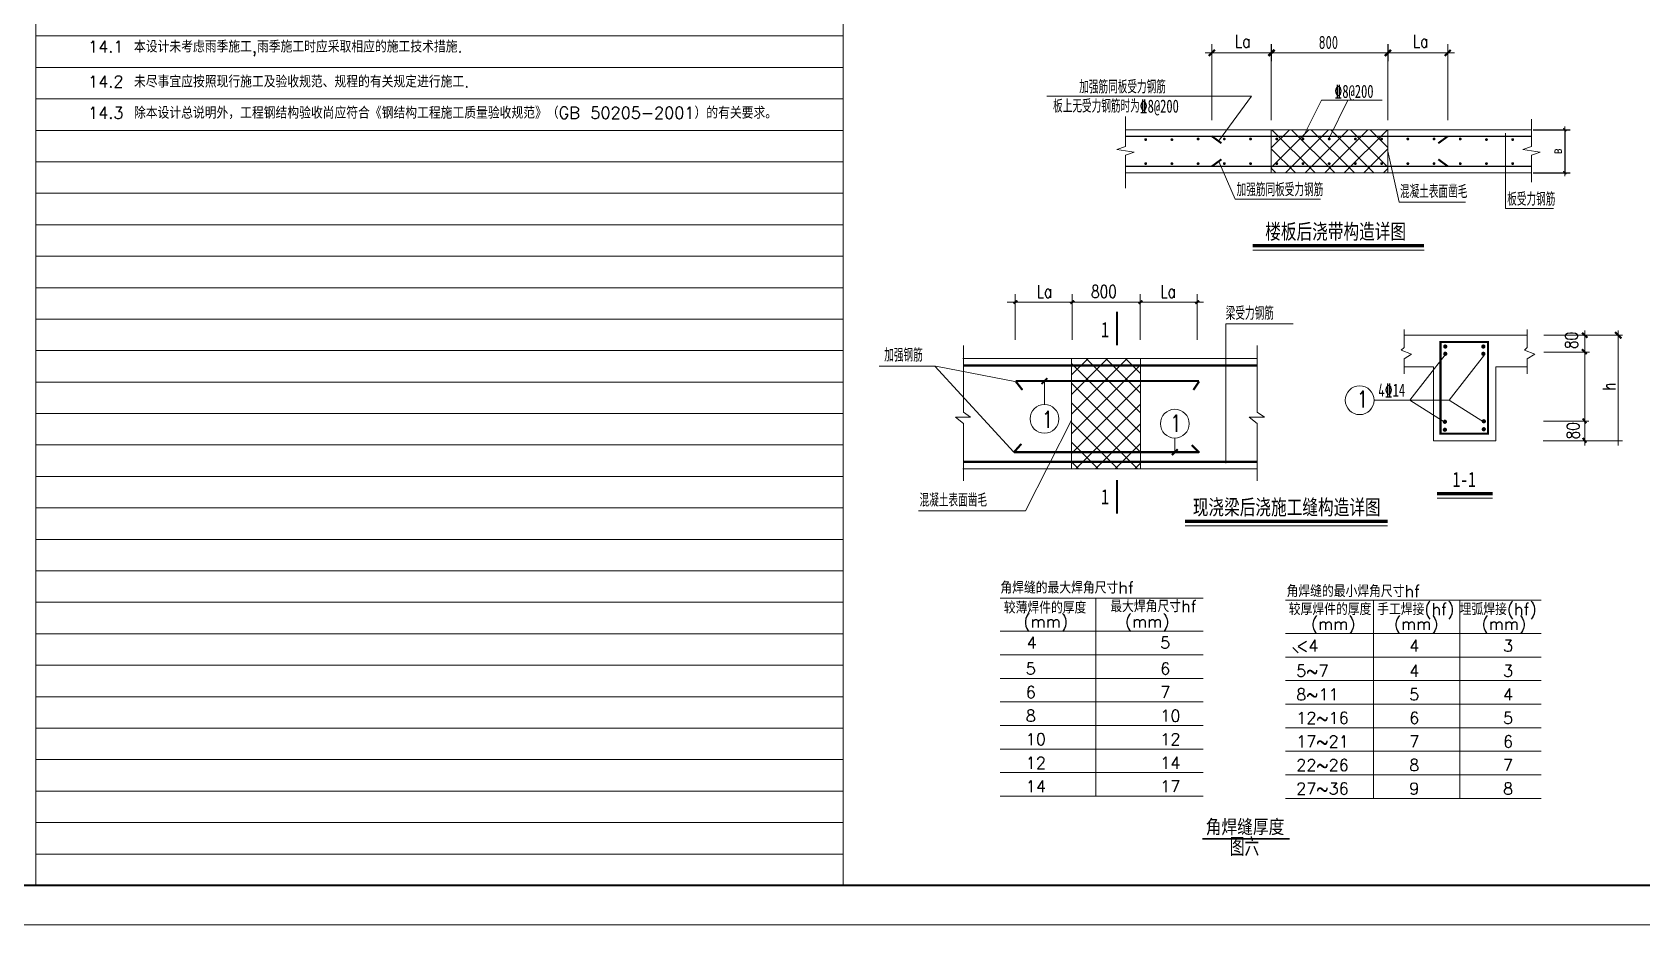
# Model space of a CAD drawing. Header units: millimetres. Extents: x 19781 to 898973, y -947928 to -267362.
# Drawn here: x 121412 to 162350, y -309362 to -286666 of the extents above; entities that cross this region are included whole.
import ezdxf
from ezdxf.enums import TextEntityAlignment as Align

# ---------------------------------------------------------------- set-up
doc = ezdxf.new("R2010")
doc.units = ezdxf.units.MM
doc.header["$LTSCALE"] = 100
doc.header["$PDSIZE"] = -5
doc.layers.get('0').update_dxf_attribs({"lineweight": 18})
doc.layers.get('Defpoints').update_dxf_attribs({"lineweight": 18})
for name, color, linetype, lineweight in [('1', 7, 'Continuous', 18), ('120', 7, 'Continuous', 18), ('AXIS', 3, 'Continuous', 18), ('BORDER', 7, 'Continuous', 18), ('DIM', 3, 'Continuous', 18), ('K', 64, 'Continuous', 18), ('PUB_TEXT', 7, 'Continuous', 18), ('STAIR', 6, 'Continuous', 18), ('TEXT', 7, 'Continuous', 18), ('水平钢筋', 7, 'Continuous', 18)]:
    doc.layers.add(name, color=color, linetype=linetype, lineweight=lineweight)
doc.styles.add('-宋体', font='')
doc.styles.add('10', font='txt.shx', dxfattribs={"width": 0.7, "bigfont": 'hztxt.shx'})
doc.styles.add('dim_font', font='simplex.shx', dxfattribs={"width": 0.8, "bigfont": 'gbcbig.shx'})
doc.styles.get("Standard").update_dxf_attribs({"font": 'tssdeng.shx', "bigfont": 'hztxt.shx'})
doc.styles.add('TSSD_Norm', font='tssdeng.shx', dxfattribs={"bigfont": 'hztxt.shx'})
doc.styles.add('TSSD_REIN', font='tssdeng.shx', dxfattribs={"width": 0.7, "bigfont": 'hztxt.shx'})
doc.styles.get('-宋体').set_extended_font_data('宋体')
doc.dimstyles.new('dimn', dxfattribs={"dimtxt": 300, "dimasz": 1, "dimexe": 250, "dimexo": 300, "dimgap": 150, "dimtad": 1, "dimdec": 0, "dimzin": 0, "dimdsep": 46, "dimtxsty": 'dim_font', "dimblk": '_CAXARROW', "dimcen": 1, "dimdle": 2, "dimclrt": 7, "dimadec": 1, "dimazin": 0, "dimtfac": 1, "dimtdec": 0, "dimtix": 1, "dimtmove": 2, "dimatfit": 3, "dimfxl": 1, "dimtolj": 1, "dimtzin": 0, "dimarcsym": 0})

# ---------------------------------------------------------------- blocks, each defined once
blk = doc.blocks.new('_DIMX')
blk.add_line((-150, 0), (150, 0))
blk.add_lwpolyline([(-70, -70, 50, 50, 0), (70, 70, 50, 50, 0)], format="xyseb")
blk = doc.blocks.new('*X1866')
at = {"layer": 'AXIS', "color": 0, "lineweight": -2, "transparency": 16777216}
for p, q in [((159585, -289145), (160529, -289145)), ((160390, -289146), (160390, -290242)), ((159585, -290242), (160529, -290242))]:
    blk.add_line(p, q, dxfattribs=at)
at = {"layer": 'AXIS', "color": 0, "lineweight": -2, "transparency": 16777216, "xscale": 0.5555611100013194, "yscale": 0.5555611100013194, "zscale": 0.5555611100013194}
for p, rotation in [((160390, -289145), 90), ((160390, -290242), 270)]:
    blk.add_blockref('_DIMX', p, dxfattribs=dict(at, rotation=rotation))
at = {"layer": 'AXIS', "color": 7, "transparency": 16777216, "insert": (160223, -289694), "char_height": 167, "width": 266.67, "attachment_point": 5, "rotation": 90, "style": 'dim_font'}
blk.add_mtext('B', dxfattribs=at)
blk = doc.blocks.new('_CAXARROW')
blk.add_hatch(color=0).paths.add_polyline_path([(0, 0), (-1, 0.125), (-1, -0.125)], flags=0)

msp = doc.modelspace()

# ---------------------------------------------------------------- hatches: boundary and pattern name
h = msp.add_hatch()
h.set_pattern_fill('HOLE_MATETIEL', color=256, style=0, pattern_type=0)
h.set_pattern_definition([(45, (0, 0), (-249.45405, 249.45405), []), (135, (0, 0), (-249.45405, -249.45405), [])])
h.paths.add_polyline_path([(155889.91, -289311.85), (155889.91, -289145.18), (152926.92, -289145.18), (152926.92, -289311.85)], flags=0)
h.paths.add_polyline_path([(152926.92, -289311.85), (152926.92, -290075.81), (155889.91, -290075.81), (155889.91, -289311.85)], flags=0)
edge = h.paths.add_edge_path(flags=0)
edge.add_arc((154398.79, -289381.11), 18.06, 0, 180, ccw=False)
edge.add_arc((154398.79, -289381.11), 18.06, -180, 0, ccw=False)
edge = h.paths.add_edge_path(flags=0)
edge.add_arc((154398.79, -290006.55), 18.06, 180, 360, ccw=False)
edge.add_arc((154398.79, -290006.55), 18.06, 0, 180, ccw=False)
edge = h.paths.add_edge_path(flags=0)
edge.add_arc((153732.11, -289381.11), 18.06, 180, 360, ccw=False)
edge.add_arc((153732.11, -289381.11), 18.06, 0, 180, ccw=False)
edge = h.paths.add_edge_path(flags=0)
edge.add_arc((153732.11, -290006.55), 18.06, 180, 360, ccw=False)
edge.add_arc((153732.11, -290006.55), 18.06, 0, 180, ccw=False)
edge = h.paths.add_edge_path(flags=0)
edge.add_arc((155065.46, -289381.11), 18.06, 0, 180, ccw=False)
edge.add_arc((155065.46, -289381.11), 18.06, 180, 360, ccw=False)
edge = h.paths.add_edge_path(flags=0)
edge.add_arc((155065.46, -290006.55), 18.06, 0, 180, ccw=False)
edge.add_arc((155065.46, -290006.55), 18.06, 180, 360, ccw=False)
edge = h.paths.add_edge_path(flags=0)
edge.add_arc((153065.44, -289381.11), 18.06, 180, 360, ccw=False)
edge.add_arc((153065.44, -289381.11), 18.06, 0, 180, ccw=False)
edge = h.paths.add_edge_path(flags=0)
edge.add_arc((153065.44, -290006.55), 18.06, 180, 360, ccw=False)
edge.add_arc((153065.44, -290006.55), 18.06, 0, 180, ccw=False)
edge = h.paths.add_edge_path(flags=0)
edge.add_arc((155732.13, -289381.11), 18.06, 0, 180, ccw=False)
edge.add_arc((155732.13, -289381.11), 18.06, -180, 0, ccw=False)
edge = h.paths.add_edge_path(flags=0)
edge.add_arc((155732.13, -290006.55), 18.06, 0, 180, ccw=False)
edge.add_arc((155732.13, -290006.55), 18.06, 180, 360, ccw=False)
h.paths.add_polyline_path([(155889.91, -290242.48), (155889.91, -290075.81), (152926.92, -290075.81), (152926.92, -290242.48)], flags=0)
h = msp.add_hatch()
h.set_pattern_fill('HOLE_MATETIEL', color=256, style=0, pattern_type=0)
h.set_pattern_definition([(45, (0, 0), (-249.5663, 249.5663), []), (135, (0, 0), (-249.5663, -249.5663), [])])
h.paths.add_polyline_path([(149599.27, -294964.39), (147848.11, -294964.39), (147848.11, -295140.07), (149599.27, -295140.07)], flags=0)
h.paths.add_polyline_path([(149599.27, -295140.07), (147848.11, -295140.07), (147848.11, -295535.34), (149599.27, -295535.34)], flags=0)
h.paths.add_polyline_path([(149599.27, -295535.34), (147848.11, -295535.34), (147848.11, -297344.28), (149599.27, -297344.28)], flags=0)
h.paths.add_polyline_path([(149599.27, -297344.28), (147848.11, -297344.28), (147848.11, -297590.63), (149599.27, -297590.63)], flags=0)
h.paths.add_polyline_path([(149599.27, -297590.63), (147848.11, -297590.63), (147848.11, -297766.31), (149599.27, -297766.31)], flags=0)

# ---------------------------------------------------------------- linework, layer by layer
at = {"color": 0, "linetype": 'ByBlock'}
for p, q in [((151414.59, -288903.51), (151414.59, -286971.64)), ((152926.92, -288903.51), (152926.92, -286965.9)), ((152933.77, -287404.61), (152933.77, -286971.64)), ((155889.91, -288903.51), (155889.91, -286971.64)), ((155896.76, -287404.61), (155896.76, -286971.64)), ((157415.94, -288903.51), (157415.94, -286971.64)), ((152925.81, -287188.12), (151247.93, -287188.12)), ((152934.88, -287193.86), (155895.65, -287193.86)), ((155891.02, -287193.86), (157580.92, -287193.86)), ((152926.92, -288903.51), (152926.92, -287967.2)), ((155889.91, -288903.51), (155889.91, -287967.2))]:
    msp.add_line(p, q, dxfattribs=at)
for p, q in [((153714.81, -289381.11), (154199.77, -288390.08)), ((154199.77, -288390.08), (155745.59, -288390.08)), ((154387.09, -289381.11), (154872.04, -288390.08)), ((155889.91, -289693.83), (156176.92, -290991.51)), ((145096.8, -294629.6), (145096.8, -296329.14)), ((152570.97, -294629.6), (152570.97, -296329.14)), ((157351.27, -294869.3), (156450.9, -296024.9)), ((158351.81, -294869.3), (157451.44, -296024.9)), ((147157.45, -295958.19), (147157.45, -295535.34)), ((147157.45, -296132.52), (147157.45, -295913.46)), ((145096.8, -296329.14), (145279.7, -296451.01)), ((152570.97, -296329.14), (152753.87, -296451.01)), ((157451.44, -296024.9), (155539.61, -296024.9)), ((157351.27, -296586.7), (156450.9, -296024.9)), ((158351.81, -296586.7), (157451.44, -296024.9)), ((145279.7, -296451.01), (144893.57, -296451.01)), ((144893.57, -296451.01), (145096.8, -296613.51)), ((145096.8, -296613.51), (145096.8, -298074.76)), ((152367.74, -296451.01), (152570.97, -296613.51)), ((152753.87, -296451.01), (152367.74, -296451.01)), ((152570.97, -296613.51), (152570.97, -298074.76)), ((150471.13, -296985.86), (150471.13, -297344.28)), ((146032.32, -301053.19), (151194.62, -301053.19)), ((148462.71, -301053.19), (148462.71, -306090.17)), ((153290.86, -301110.26), (159789.5, -301110.26)), ((155526.04, -301110.26), (155526.04, -306147.25)), ((157721.37, -301110.26), (157721.37, -306147.25)), ((146032.32, -301898.91), (151194.62, -301898.91)), ((153290.86, -301955.99), (159789.5, -301955.99)), ((146032.32, -302497.66), (151194.62, -302497.66)), ((153476.85, -302315.11), (153609.45, -302447.59)), ((153290.86, -302554.74), (159789.5, -302554.74)), ((146032.32, -303096.41), (151194.62, -303096.41)), ((153290.86, -303153.49), (159789.5, -303153.49)), ((146032.32, -303695.16), (151194.62, -303695.16)), ((153290.86, -303752.24), (159789.5, -303752.24)), ((146032.32, -304293.92), (151194.62, -304293.92)), ((153290.86, -304350.99), (159789.5, -304350.99)), ((146032.32, -304892.67), (151194.62, -304892.67)), ((146032.32, -304892.67), (151194.62, -304892.67)), ((153290.86, -304949.75), (159789.5, -304949.75)), ((153290.86, -304949.75), (159789.5, -304949.75)), ((146032.32, -305491.42), (151194.62, -305491.42)), ((153290.86, -305548.5), (159789.5, -305548.5)), ((146032.32, -306090.17), (151194.62, -306090.17)), ((153290.86, -306147.25), (159789.5, -306147.25))]:
    msp.add_line(p, q)
for points in [[(149217.62, -289311.85, 33.33, 33.33, 0), (159542.17, -289311.85, 33.33, 33.33, 0)], [(151416.28, -289311.85, 50, 50, 0), (151658.3, -289489.03, 50, 50, 0)], [(157415.94, -289311.85, 50, 50, 0), (157173.92, -289489.03, 50, 50, 0)], [(149217.62, -290075.81, 33.33, 33.33, 0), (159542.17, -290075.81, 33.33, 33.33, 0)], [(151074.68, -290075.81, 33.33, 33.33, 0), (157742.15, -290075.81, 33.33, 33.33, 0)], [(151416.28, -290075.81, 50, 50, 0), (151658.3, -289898.63, 50, 50, 0)], [(157415.94, -290075.81, 50, 50, 0), (157173.92, -289898.63, 50, 50, 0)], [(149003.04, -298908.38, 53.36, 53.36, 0), (149003.04, -298051.43, 53.36, 53.36, 0)], [(151169.4, -307175.97, 47.99, 47.99, 0), (153394.73, -307175.97, 47.99, 47.99, 0)]]:
    msp.add_lwpolyline(points, format="xyseb")
at = {"layer": '1', "color": 3, "linetype": 'Continuous'}
for p, q in [((147220.2, -288294.67), (152422.81, -288294.67)), ((151582.8, -289433.75), (152422.81, -288294.67)), ((149217.62, -288811.84), (149217.62, -289569.58)), ((159542.17, -288877.12), (159542.17, -289569.58)), ((149217.62, -289145.18), (159542.17, -289145.18)), ((152926.92, -289145.18), (152926.92, -290242.48)), ((155889.91, -289145.18), (155889.91, -290242.48)), ((158883.7, -289234.77), (158883.7, -291149.63)), ((149217.62, -289569.58), (148995.4, -289647.36)), ((148995.4, -289647.36), (149439.85, -289714.02)), ((149439.85, -289714.02), (149217.62, -289791.8)), ((149217.62, -289791.8), (149217.62, -290635.35)), ((159542.17, -289569.58), (159319.95, -289647.36)), ((159319.95, -289647.36), (159764.4, -289714.02)), ((159764.4, -289714.02), (159542.17, -289791.8)), ((159542.17, -289791.8), (159542.17, -290483.04)), ((149217.62, -290242.48), (152371.36, -290242.48)), ((151588.91, -289949.43), (152003.68, -290907.96)), ((152371.36, -290242.48), (159542.17, -290242.48)), ((152003.68, -290907.96), (154176.07, -290907.96)), ((158883.7, -291149.63), (160100.2, -291149.63))]:
    msp.add_line(p, q, dxfattribs=at)
for points in [[(149714.02, -289396.17, 36.11, 36.11, 1), (149750.13, -289396.17, 36.11, 36.11, 1)], [(150380.69, -289396.17, 36.11, 36.11, 1), (150416.8, -289396.17, 36.11, 36.11, 1)], [(151047.36, -289381.11, 36.11, 36.11, 1), (151083.48, -289381.11, 36.11, 36.11, 1)], [(151714.04, -289381.11, 36.11, 36.11, 1), (151750.15, -289381.11, 36.11, 36.11, 1)], [(152380.71, -289381.11, 36.11, 36.11, 1), (152416.82, -289381.11, 36.11, 36.11, 1)], [(153047.38, -289381.11, 36.11, 36.11, 1), (153083.5, -289381.11, 36.11, 36.11, 1)], [(153714.06, -289381.11, 36.11, 36.11, 1), (153750.17, -289381.11, 36.11, 36.11, 1)], [(154380.73, -289381.11, 36.11, 36.11, 1), (154416.84, -289381.11, 36.11, 36.11, 1)], [(155047.4, -289381.11, 36.11, 36.11, 1), (155083.52, -289381.11, 36.11, 36.11, 1)], [(155714.08, -289381.11, 36.11, 36.11, 1), (155750.19, -289381.11, 36.11, 36.11, 1)], [(156380.75, -289381.11, 36.11, 36.11, 1), (156416.86, -289381.11, 36.11, 36.11, 1)], [(157047.42, -289381.11, 36.11, 36.11, 1), (157083.54, -289381.11, 36.11, 36.11, 1)], [(157714.1, -289381.11, 36.11, 36.11, 1), (157750.21, -289381.11, 36.11, 36.11, 1)], [(158380.77, -289396.17, 36.11, 36.11, 1), (158416.88, -289396.17, 36.11, 36.11, 1)], [(159047.44, -289396.17, 36.11, 36.11, 1), (159083.56, -289396.17, 36.11, 36.11, 1)], [(149714.02, -290006.55, 36.11, 36.11, 1), (149750.13, -290006.55, 36.11, 36.11, 1)], [(150380.69, -290006.55, 36.11, 36.11, 1), (150416.8, -290006.55, 36.11, 36.11, 1)], [(151047.36, -290006.55, 36.11, 36.11, 1), (151083.48, -290006.55, 36.11, 36.11, 1)], [(151714.04, -290006.55, 36.11, 36.11, 1), (151750.15, -290006.55, 36.11, 36.11, 1)], [(152380.71, -290006.55, 36.11, 36.11, 1), (152416.82, -290006.55, 36.11, 36.11, 1)], [(153047.38, -290006.55, 36.11, 36.11, 1), (153083.5, -290006.55, 36.11, 36.11, 1)], [(153714.06, -290006.55, 36.11, 36.11, 1), (153750.17, -290006.55, 36.11, 36.11, 1)], [(154380.73, -290006.55, 36.11, 36.11, 1), (154416.84, -290006.55, 36.11, 36.11, 1)], [(155047.4, -290006.55, 36.11, 36.11, 1), (155083.52, -290006.55, 36.11, 36.11, 1)], [(155714.08, -290006.55, 36.11, 36.11, 1), (155750.19, -290006.55, 36.11, 36.11, 1)], [(156380.75, -290006.55, 36.11, 36.11, 1), (156416.86, -290006.55, 36.11, 36.11, 1)], [(157047.42, -290006.55, 36.11, 36.11, 1), (157083.54, -290006.55, 36.11, 36.11, 1)], [(157714.1, -290006.55, 36.11, 36.11, 1), (157750.21, -290006.55, 36.11, 36.11, 1)], [(158380.77, -290006.55, 36.11, 36.11, 1), (158416.88, -290006.55, 36.11, 36.11, 1)], [(159047.44, -290006.55, 36.11, 36.11, 1), (159083.56, -290006.55, 36.11, 36.11, 1)]]:
    msp.add_lwpolyline(points, format="xyseb", close=True, dxfattribs=at)
at = {"layer": '120', "color": 7}
msp.add_lwpolyline([(149003.04, -294632, 53.36, 53.36, 0), (149003.04, -293775.06, 53.36, 53.36, 0)], format="xyseb", dxfattribs=at)
at = {"layer": 'BORDER'}
msp.add_lwpolyline([(97808.69, -309362), (97808.69, -267362), (172108.69, -267362), (172108.69, -309362)], close=True, dxfattribs=at)
msp.add_lwpolyline([(100308.69, -308362, 50, 50, 0), (100308.69, -268362, 50, 50, 0), (171108.69, -268362, 50, 50, 0), (171108.69, -308362, 50, 50, 0)], format="xyseb", close=True, dxfattribs=at)
at = {"layer": 'Defpoints', "color": 0, "linetype": 'ByBlock'}
for p in [(151414.59, -287188.12), (155896.76, -287193.86), (152933.77, -287404.61), (155896.76, -287404.61)]:
    msp.add_point(p, dxfattribs=at)
at = {"layer": 'DIM'}
for p, q in [((152455.43, -292206.35), (156810.21, -292206.35)), ((157141.65, -298510.43), (158555.98, -298510.43)), ((150736.37, -299216), (155884.52, -299216))]:
    msp.add_line(p, q, dxfattribs=at)
for points in [[(152454.71, -292095.23, 83.33, 83.33, 0), (156810.21, -292095.23, 83.33, 83.33, 0)], [(157140.93, -298399.26, 83.37, 83.37, 0), (158555.98, -298399.26, 83.37, 83.37, 0)], [(150735.66, -299104.84, 83.37, 83.37, 0), (155884.52, -299104.84, 83.37, 83.37, 0)]]:
    msp.add_lwpolyline(points, format="xyseb", dxfattribs=at)
at = {"layer": 'K'}
for p, q in [((121506.43, -268362), (121506.43, -308362)), ((142036.15, -274762), (142036.15, -308362)), ((142036.15, -286762), (121506.43, -286762)), ((142036.15, -287562), (121506.43, -287562)), ((142036.15, -288362), (121506.43, -288362)), ((142036.15, -289162), (121506.43, -289162)), ((142036.15, -289962), (121506.43, -289962)), ((142036.15, -290762), (121506.43, -290762)), ((142036.15, -291562), (121506.43, -291562)), ((142036.15, -291562), (121506.43, -291562)), ((142036.15, -292362), (121506.43, -292362)), ((142036.15, -293162), (121506.43, -293162)), ((142036.15, -293962), (121506.43, -293962)), ((142036.15, -294762), (121506.43, -294762)), ((142036.15, -295562), (121506.43, -295562)), ((142036.15, -296362), (121506.43, -296362)), ((136218.87, -297162), (121506.43, -297162)), ((142036.15, -297162), (121506.43, -297162)), ((142036.15, -297962), (121506.43, -297962)), ((142036.15, -298762), (121506.43, -298762)), ((142036.15, -299562), (121506.43, -299562)), ((142036.15, -300362), (121506.43, -300362)), ((142036.15, -301162), (121506.43, -301162)), ((142036.15, -301962), (121506.43, -301962)), ((142036.15, -302762), (121506.43, -302762)), ((142036.15, -303562), (121506.43, -303562)), ((142036.15, -304362), (121506.43, -304362)), ((142036.15, -305162), (121506.43, -305162)), ((142036.15, -305162), (121506.43, -305162)), ((142036.15, -305962), (121506.43, -305962)), ((142036.15, -306762), (121506.43, -306762)), ((142036.15, -307562), (121506.43, -307562)), ((142036.15, -308362), (121506.43, -308362))]:
    msp.add_line(p, q, dxfattribs=at)
at = {"layer": 'PUB_TEXT'}
for p, q in [((157864.32, -290991.51), (156176.92, -290991.51)), ((146415.2, -294489.85), (146415.2, -293326.52)), ((147861.96, -294489.85), (147861.96, -293326.52)), ((149594.68, -294489.85), (149594.68, -293326.52)), ((151038.62, -294489.85), (151038.62, -293326.52)), ((146208.92, -293532.66), (151203.64, -293532.66)), ((151770.51, -294079.59), (153483.83, -294079.59)), ((151770.51, -297621.23), (151770.51, -294079.59)), ((156301.98, -294681.25), (156301.98, -294227.25)), ((159434.32, -294681.25), (159434.32, -294227.25)), ((160898.4, -297174.9), (160898.4, -294252.1)), ((161752.13, -297174.9), (161752.13, -294252.1)), ((156230.25, -294752.94), (156301.98, -294681.25)), ((156493.27, -294848.52), (156230.25, -294752.94)), ((156301.98, -294366.13), (159434.32, -294366.13)), ((159362.59, -294752.94), (159434.32, -294681.25)), ((159625.61, -294848.52), (159362.59, -294752.94)), ((159861.08, -294365.56), (161857.19, -294365.56)), ((144370.68, -295155.78), (142949.52, -295155.78)), ((146382.14, -297344.28), (144370.68, -295155.78)), ((144397.22, -295155.78), (146442.35, -295551.95)), ((145081.25, -294964.39), (152566.38, -294964.39)), ((147848.11, -297778.6), (147848.11, -294964.39)), ((149599.27, -297778.6), (149599.27, -294964.39)), ((156301.98, -294967.99), (156493.27, -294848.52)), ((156301.98, -295350.31), (156301.98, -294967.99)), ((159434.32, -294967.99), (159625.61, -294848.52)), ((159434.32, -295350.31), (159434.32, -294967.99)), ((159861.08, -294798.21), (161016.72, -294798.21)), ((156301.98, -295178.67), (157053.96, -295178.67)), ((157053.96, -297051.96), (157053.96, -295178.67)), ((158633.71, -297051.96), (158633.71, -295178.67)), ((158633.71, -295178.67), (159434.32, -295178.67)), ((147848.11, -296527.17), (146672.51, -298838.28)), ((159846.54, -296558.82), (161002.18, -296558.82)), ((157053.96, -297051.96), (158633.71, -297051.96)), ((159843.57, -297052.41), (161857.19, -297052.41)), ((145081.25, -297766.31), (152566.38, -297766.31)), ((146672.51, -298838.28), (143957.74, -298838.28))]:
    msp.add_line(p, q, dxfattribs=at)
for points in [[(146370.04, -293564.89, 53.36, 53.36, 0), (146468.49, -293491.11, 53.36, 53.36, 0)], [(147816.81, -293566.5, 53.36, 53.36, 0), (147915.25, -293492.72, 53.36, 53.36, 0)], [(149549.53, -293566.5, 53.36, 53.36, 0), (149647.97, -293492.72, 53.36, 53.36, 0)], [(150993.47, -293566.5, 53.36, 53.36, 0), (151091.91, -293492.72, 53.36, 53.36, 0)], [(160968.11, -294432.21, 53.36, 53.36, 0), (160827.14, -294308.95, 53.36, 53.36, 0)], [(161831.55, -294449.82, 53.36, 53.36, 0), (161672.96, -294291.34, 53.36, 53.36, 0)], [(160950.49, -294850.09, 53.36, 53.36, 0), (160827.14, -294726.83, 53.36, 53.36, 0)], [(145081.25, -295140.07, 53.36, 53.36, 0), (152566.38, -295140.07, 53.36, 53.36, 0)], [(146427.3, -295535.34, 53.36, 53.36, 0), (151091.08, -295535.34, 53.36, 53.36, 0)], [(146427.3, -295545.18, 53.36, 53.36, 0), (146596.81, -295762.97, 53.36, 53.36, 0)], [(151091.08, -295545.18, 53.36, 53.36, 0), (150945.79, -295762.97, 53.36, 53.36, 0)], [(160935.95, -296611.35, 53.36, 53.36, 0), (160847.85, -296488.09, 53.36, 53.36, 0)], [(146568.24, -297135.07, 53.36, 53.36, 0), (146374.52, -297352.86, 53.36, 53.36, 0)], [(150901.72, -297164.23, 53.36, 53.36, 0), (151095.44, -297357.82, 53.36, 53.36, 0)], [(160935.95, -297104.94, 53.36, 53.36, 0), (160847.85, -296981.68, 53.36, 53.36, 0)], [(145081.25, -297590.63, 53.36, 53.36, 0), (152566.38, -297590.63, 53.36, 53.36, 0)], [(146382.14, -297344.28, 53.36, 53.36, 0), (151081.9, -297344.28, 53.36, 53.36, 0)]]:
    msp.add_lwpolyline(points, format="xyseb", dxfattribs=at)
for points in [[(157230.18, -296874.16, 53.36, 53.36, 0), (157230.18, -294540.78, 53.36, 53.36, 0), (158439.68, -294540.78, 53.36, 53.36, 0), (158439.68, -296874.16, 53.36, 53.36, 0)], [(157324.59, -294658.62, 53.36, 53.36, 1), (157377.95, -294658.62, 53.36, 53.36, 1)], [(158293.35, -294658.62, 53.36, 53.36, 1), (158346.71, -294658.62, 53.36, 53.36, 1)], [(157324.59, -294842.62, 53.36, 53.36, 1), (157377.95, -294842.62, 53.36, 53.36, 1)], [(158293.35, -294842.62, 53.36, 53.36, 1), (158346.71, -294842.62, 53.36, 53.36, 1)], [(157314.58, -296571.84, 53.36, 53.36, 1), (157367.94, -296571.84, 53.36, 53.36, 1)], [(157314.58, -296774.29, 53.36, 53.36, 1), (157367.94, -296774.29, 53.36, 53.36, 1)], [(158304.94, -296558.33, 53.36, 53.36, 1), (158358.29, -296558.33, 53.36, 53.36, 1)], [(158304.94, -296760.78, 53.36, 53.36, 1), (158358.29, -296760.78, 53.36, 53.36, 1)]]:
    msp.add_lwpolyline(points, format="xyseb", close=True, dxfattribs=at)
for centre in [(155173.92, -296024.2), (147157.45, -296498.2), (150471.13, -296620.18)]:
    msp.add_circle(centre, 365.68, dxfattribs=at)

# ---------------------------------------------------------------- block references
at = {"color": 0, "linetype": 'ByBlock', "xscale": 1.111122219997924, "yscale": 1.111122219997924, "zscale": 1.111122219997924, "rotation": 180}
for p in [(151414.59, -287188.12), (152933.77, -287193.86), (155889.91, -287193.86)]:
    msp.add_blockref('_DIMX', p, dxfattribs=at)
at = {"color": 0, "linetype": 'ByBlock'}
for p, xscale, yscale, zscale in [((152926.92, -287188.12), 1.111122219997924, 1.111122219997924, 1.111122219997924), ((155896.76, -287193.86), 1.111122219997924, 1.111122219997924, 1.111122219997924), ((157415.94, -287193.86), 1.111122219997924, 1.111122219997924, 1.111122219997924), ((147157.45, -295535.34), 1.067157311976189, 1.067157311976189, 1.067157311976189), ((150471.13, -297344.28), 1.067157311976189, 1.067157311976189, 1.067157311976189)]:
    msp.add_blockref('_DIMX', p, dxfattribs=dict(at, xscale=xscale, yscale=yscale, zscale=zscale))

# ---------------------------------------------------------------- texts
at = {"style": '10'}
for s, height, p in [('角焊缝的最大焊角尺寸hf', 300, (146035.12, -300939.65)), ('角焊缝的最小焊角尺寸hf', 300, (153314.85, -301028.77)), ('较薄焊件的厚度', 300, (146123.83, -301447.41)), ('最大焊角尺寸hf', 300, (148831.59, -301412.88)), ('较厚焊件的厚度', 300, (153371.71, -301487.23)), ('手工焊接(hf)', 300, (155620.79, -301487.23)), ('埋弧焊接(hf)', 300, (157717, -301487.23)), ('(mm)', 300, (146622.76, -301800.63)), ('(mm)', 300, (149204.11, -301800.63)), ('(mm)', 300, (153934.35, -301857.71)), ('(mm)', 300, (156044.99, -301857.71)), ('(mm)', 300, (158274.98, -301857.71)), ('4', 300, (146703.39, -302335.7)), ('5', 300, (150101.47, -302335.7)), ('<4', 300, (153560.59, -302416.18)), ('4', 300, (156434.39, -302416.18)), ('3', 300, (158819.35, -302416.18)), ('5', 300, (146681, -302998.13)), ('6', 300, (150101.47, -302998.13)), ('5~7', 300, (153560.59, -303055.21)), ('4', 300, (156434.39, -303055.21)), ('3', 300, (158819.35, -303055.21)), ('6', 300, (146681, -303596.89)), ('7', 300, (150101.47, -303596.89)), ('8~11', 300, (153560.59, -303653.97)), ('5', 300, (156434.39, -303653.97)), ('4', 300, (158819.35, -303653.97)), ('8', 300, (146681, -304195.64)), ('10', 300, (150101.47, -304195.64)), ('12~16', 300, (153560.59, -304252.72)), ('6', 300, (156434.39, -304252.72)), ('5', 300, (158819.35, -304252.72)), ('10', 300, (146681, -304794.39)), ('12', 300, (150101.47, -304794.39)), ('17~21', 300, (153560.59, -304851.47)), ('7', 300, (156434.39, -304851.47)), ('6', 300, (158819.35, -304851.47)), ('12', 300, (146681, -305393.14)), ('14', 300, (150101.47, -305393.14)), ('22~26', 300, (153560.59, -305450.22)), ('8', 300, (156434.39, -305450.22)), ('7', 300, (158819.35, -305450.22)), ('14', 300, (146681, -305991.89)), ('17', 300, (150101.47, -305991.89)), ('27~36', 300, (153560.59, -306048.97)), ('9', 300, (156434.39, -306048.97)), ('8', 300, (158819.35, -306048.97)), ('角焊缝厚度', 399.92, (151258.17, -307083.67))]:
    msp.add_text(s, height=height, dxfattribs=at).set_placement(p)
at = {"char_height": 300, "attachment_point": 7, "style": '10'}
for s, insert, width in [('{\\W1;14.1 本设计未考虑雨季施工,雨季施工时应采取相应的施工技术措施.}', (122833.08, -287274.07), 13458.2143), ('{\\W1;14.2 未尽事宜应按照现行施工及验收规范、规程的有关规定进行施工.}', (122833.08, -288074.44), 13985.6868), ('{\\W1;14.3 除本设计总说明外，工程钢结构验收尚应符合《钢结构工程施工质量验收规范》（GB 50205-2001）的有关要求。}', (122833.08, -288874.44), 24180.989)]:
    msp.add_mtext(s, dxfattribs=dict(at, insert=insert, width=width))
at = {"layer": 'PUB_TEXT', "style": 'dim_font', "width": 0.8}
for s, height, p in [('La', 320.003, (152001.24, -287055.18)), ('La', 320.003, (156525.06, -287055.18)), ('La', 320.147, (146958.59, -293415.99)), ('800', 320.147, (148340.81, -293421.27)), ('La', 320.147, (150103.71, -293415.99)), ('1', 426.86, (155099.44, -296211.95)), ('1', 426.86, (147089.82, -296727.51)), ('1', 426.86, (150350.85, -296823.18))]:
    msp.add_text(s, height=height, dxfattribs=at).set_placement(p)
for s, height, p in [('80', 320.147, (160720.74, -294721.91)), ('h', 320.15, (161676.8, -295780.42)), ('80', 320.147, (160762.31, -297018.65))]:
    msp.add_text(s, height=height, rotation=90, dxfattribs=at).set_placement(p)
at = {"layer": 'STAIR', "color": 7, "width": 0.73}
msp.add_text('800', height=333.337, dxfattribs=at).set_placement((154131.38, -287093.86))
at = {"layer": 'TEXT', "ltscale": 0.5, "style": '-宋体', "width": 0.75}
for s, height, p in [('楼板后浇带构造详图', 388.893, (154563.22, -291733.41)), ('1-1', 389.068, (157832.8, -298037.27)), ('现浇梁后浇施工缝构造详图', 389.0678, (153318.04, -298742.85))]:
    msp.add_text(s, height=height, dxfattribs=at).set_placement(p, align=Align.MIDDLE_CENTER)
for p in [(148598.53, -294421.65), (148598.53, -298672.13)]:
    msp.add_text('1', height=389.07, dxfattribs=at).set_placement(p)
at = {"layer": 'TEXT', "style": 'TSSD_Norm', "width": 0.8}
msp.add_text('图六', height=466.55, dxfattribs=at).set_placement((151872.47, -307756.01), align=Align.BOTTOM_LEFT)
at = {"layer": '水平钢筋', "style": 'TSSD_REIN', "width": 0.7}
for s, height, p in [('加强筋同板受力钢筋', 333.337, (148040.62, -288222.55)), ('加强筋同板受力钢筋', 333.337, (152043.52, -290835.84)), ('混凝土表面凿毛', 333.337, (156198.75, -290884.69)), ('板受力钢筋', 333.337, (158926.43, -291077.36)), ('梁受力钢筋', 333.487, (151766.64, -293979.9)), ('加强钢筋', 333.487, (143082.22, -295042.42)), ('混凝土表面凿毛', 333.487, (143979.57, -298731.41))]:
    msp.add_text(s, height=height, dxfattribs=at).set_placement(p)
at = {"layer": '水平钢筋', "style": 'TSSD_REIN'}
for s, insert, char_height, width, attachment_point in [('{\\fsimsun|b0|i0|c0|p253;\x848@200}', (154533.34, -288408.41), 333.3367, 1596.9604, 7), ('板上无受力钢筋时为{\\fsimsun|b0|i0|c0|p253;\x848@200}', (147376.41, -288784.59), 333.3367, 4731.4361, 7), ('4{\\fsimsun|b0|i0|c0|p253;\x8414}', (155988.09, -295766.41), 333.4867, 849.2793, 5)]:
    msp.add_mtext(s, dxfattribs=dict(at, insert=insert, char_height=char_height, width=width, attachment_point=attachment_point))

# ---------------------------------------------------------------- dimensions: what is measured, and where the dimension line sits
at = {"layer": 'AXIS'}
dim = msp.add_linear_dim(base=(160389.82, -290242.48), p1=(159417.95, -289145.18), p2=(159417.95, -290242.48), angle=90, text='B', dimstyle='dimn', override={"dimscale": 0.555561, "dimlfac": 1.799982, "dimsah": 1, "dimadec": 0}, dxfattribs=at)
dim.commit()
dim.dimension.update_dxf_attribs({"geometry": '*X1866', "text_midpoint": (160223.15, -289693.83), "dimtype": 160})

doc.saveas('drawing.dxf')
